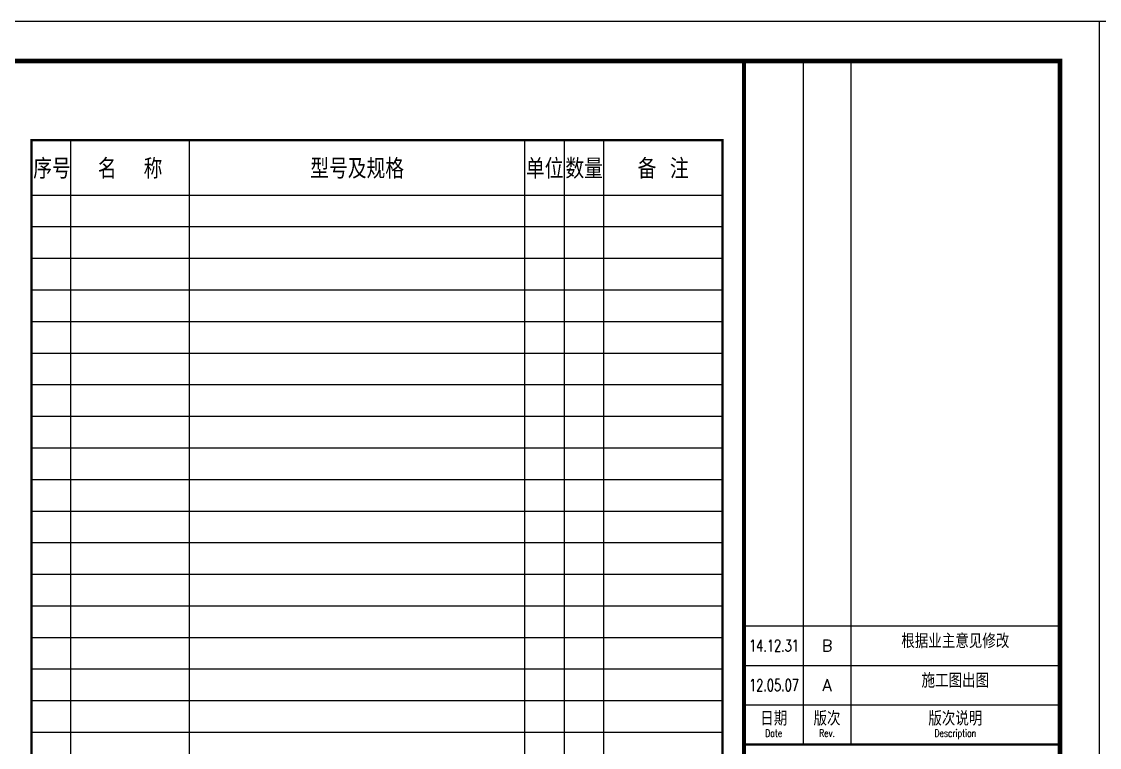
# Model space of a CAD drawing. Extents: x -345393 to -54719, y 203828 to 476815.
# Drawn here: x -204493 to -177193, y 451862 to 470239 of the extents above; entities that cross this region are included whole.
import ezdxf
from ezdxf.enums import TextEntityAlignment as Align

# ---------------------------------------------------------------- set-up
doc = ezdxf.new("R2010")
doc.units = 0
doc.header["$LTSCALE"] = 1000
doc.header["$MEASUREMENT"] = 0
doc.layers.get('0').update_dxf_attribs({"color": 252, "linetype": 'CONTINUOUS'})
doc.layers.get('Defpoints').update_dxf_attribs({"color": 252, "linetype": 'CONTINUOUS'})
doc.layers.add('图框', color=252, linetype='CONTINUOUS')
doc.styles.add('TKZ1_tjhts.shx', font='tjromant.shx', dxfattribs={"bigfont": 'tjhts.shx'})
doc.styles.add('TKZ2_tjkts.shx', font='tjromant.shx', dxfattribs={"bigfont": 'tjkts.shx'})

# ---------------------------------------------------------------- blocks, each defined once
blk = doc.blocks.new('TJAD_TK_A1')
at = {"layer": '图框'}
for p in [(1341.38, 950.45), (500.38, 356.45)]:
    blk.add_line(p, (500.38, 950.45), dxfattribs=at)
blk = doc.blocks.new('材料表')
for p, q in [((1000, 0), (1000, 53400)), ((4000, 0), (4000, 53400)), ((12500, 0), (12500, 53400)), ((13500, 0), (13500, 53400)), ((14500, 0), (14500, 53400)), ((17500, 52000), (0, 52000)), ((17500, 51200), (0, 51200)), ((17500, 50400), (0, 50400)), ((17500, 49600), (0, 49600)), ((17500, 48800), (0, 48800)), ((17500, 48000), (0, 48000)), ((17500, 47200), (0, 47200)), ((17500, 46400), (0, 46400)), ((17500, 45600), (0, 45600)), ((17500, 44800), (0, 44800)), ((17500, 44000), (0, 44000)), ((17500, 43200), (0, 43200)), ((17500, 42400), (0, 42400)), ((17500, 41600), (0, 41600)), ((17500, 40800), (0, 40800)), ((17500, 40000), (0, 40000)), ((17500, 39200), (0, 39200)), ((17500, 38400), (0, 38400))]:
    blk.add_line(p, q)
at = {"const_width": 60}
blk.add_lwpolyline([(0, 53400), (17500, 53400), (17500, 0), (0, 0)], close=True, dxfattribs=at)
at = {"style": 'TKZ2_tjkts.shx'}
for s, p in [('序号', (521, 52700)), ('名  称', (2500, 52700)), ('型号及规格', (8250, 52700)), ('单位', (13000, 52700)), ('数量', (14000, 52700)), ('备 注', (16000, 52700))]:
    blk.add_text(s, height=500, dxfattribs=at).set_placement(p, align=Align.MIDDLE)

msp = doc.modelspace()

# ---------------------------------------------------------------- linework, layer by layer
for p, q in [((-184692.68459, 469239.01057), (-184692.68459, 451939.01079)), ((-183492.68459, 469239.01057), (-183492.68459, 451939.01079)), ((-186192.68459, 452939.01079), (-184992.68459, 452939.01079)), ((-186192.68459, 452939.01079), (-178192.68459, 452939.01079)), ((-186192.68459, 451939.01079), (-178192.68459, 451939.01079))]:
    msp.add_line(p, q)
for points, const_width in [([(-186192.68459, 469239.01057), (-186192.68459, 411839.01079)], 100), ([(-186192.68459, 451939.01079), (-178192.68459, 451939.01079)], 60)]:
    msp.add_lwpolyline(points, dxfattribs=dict(const_width=const_width))
at = {"layer": 'Defpoints'}
msp.add_lwpolyline([(-258792.68459, 469239.01057), (-186192.68459, 469239.01057), (-186192.68459, 411839.01057), (-258792.68459, 411839.01057)], close=True, dxfattribs=at)
msp.add_lwpolyline([(-258792.68459, 469239.01057), (-186192.68459, 469239.01057), (-186192.68459, 411839.01057), (-258792.68459, 411839.01057)], close=True, dxfattribs=at)
at = {"layer": '图框'}
for p, q in [((-177192.68459, 470239.01057), (-261292.68459, 470239.01057)), ((-177192.68459, 410839.01057), (-177192.68459, 470239.01057)), ((-186192.68459, 454939.01034), (-178192.68459, 454939.01034)), ((-186192.68459, 453939.01057), (-178192.68459, 453939.01057))]:
    msp.add_line(p, q, dxfattribs=at)
at = {"layer": '图框', "const_width": 120}
msp.add_lwpolyline([(-178192.68459, 469239.01057), (-258792.68459, 469239.01057), (-258792.68459, 411839.01057), (-178192.68459, 411839.01057)], close=True, dxfattribs=at)

# ---------------------------------------------------------------- block references
msp.add_blockref('材料表', (-204242.68459, 413839.01057))
at = {"layer": '图框', "xscale": 100, "yscale": 100, "zscale": 100}
msp.add_blockref('TJAD_TK_A1', (-227230.60052, 375194.08987), dxfattribs=at)

# ---------------------------------------------------------------- texts
at = {"style": 'TKZ2_tjkts.shx'}
for s, p in [('日期', (-185442.68459, 452593.76301)), ('版次', (-184092.68459, 452593.76301)), ('版次说明', (-180842.68459, 452593.76301))]:
    msp.add_text(s, height=360, dxfattribs=at).set_placement(p, align=Align.MIDDLE_CENTER)
at = {"style": 'TKZ2_tjkts.shx', "width": 0.8}
for s, p in [('Date', (-185442.68459, 452223.78864)), ('Rev.', (-184092.68459, 452223.78864)), ('Description', (-180842.68459, 452223.78864))]:
    msp.add_text(s, height=180, dxfattribs=at).set_placement(p, align=Align.MIDDLE_CENTER)
at = {"layer": '图框', "style": 'TKZ1_tjhts.shx', "width": 0.7}
for s, p in [('14.12.31', (-185434.85849, 454439.01034)), ('12.05.07', (-185434.85849, 453439.01057))]:
    msp.add_text(s, height=300, dxfattribs=at).set_placement(p, align=Align.MIDDLE_CENTER)
at = {"layer": '图框', "style": 'TKZ1_tjhts.shx'}
for s, height, p in [('B', 300, (-184092.68459, 454439.01034)), ('根据业主意见修改', 360, (-180842.68459, 454554.84353)), ('施工图出图', 360, (-180842.68459, 453554.84376)), ('A', 300, (-184092.68459, 453439.01057))]:
    msp.add_text(s, height=height, dxfattribs=at).set_placement(p, align=Align.MIDDLE_CENTER)

doc.saveas('drawing.dxf')
